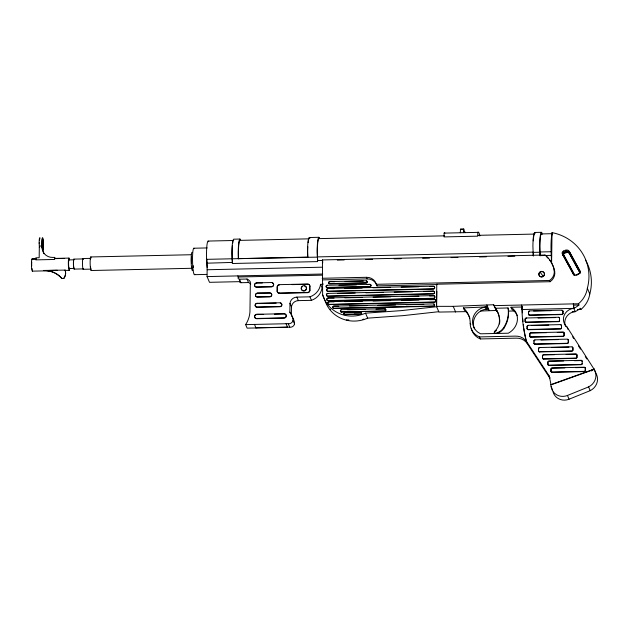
<?xml version="1.0" encoding="UTF-8"?>
<svg xmlns="http://www.w3.org/2000/svg" width="629" height="629" viewBox="0 0 629 629"><rect width="100%" height="100%" fill="white"/><g stroke="black" fill="none" stroke-linecap="round" stroke-linejoin="round"><path stroke-width="0.94" d="M40.358 245.994A1.384 1.313 -23.1 0 0 39.32 247.299L39.171 257.741L35.837 257.811L35.806 259.879L54.613 259.462L54.644 257.395L52.734 257.434A10.89 10.355 -23.1 0 1 42.064 247.236A1.384 1.313 -23.1 0 0 41.066 245.978M41.899 247.323L41.97 243.596M42.104 247.802C42.08 243.281 42.371 243.816 41.954 244.846M240.294 281.635L209.496 282.319L207.059 276.587L207.138 269.424A34.87 4.191 88.7 0 1 206.917 262.985L206.603 259.345A16.519 1.981 88.7 0 1 207.491 242.149L208.105 241.064L233.673 240.498M277.169 290.999L277.232 286.8A2.194 2.084 -23.1 0 1 279.433 284.646L307.644 284.025A2.194 2.084 -23.1 0 1 309.79 286.077L309.838 290.527A2.194 2.084 -23.1 0 1 307.628 292.682L279.425 293.303A2.194 2.084 -23.1 0 1 277.279 291.251L277.169 290.999A2.194 2.084 -23.1 0 0 279.315 293.059L279.425 293.303M277.279 291.251L277.232 286.8M237.856 275.903L238.328 277.012A1.455 1.384 -23.1 0 0 239.468 279.197L247.016 279.032A7.068 6.722 -23.1 0 1 250.358 281.957L249.941 312.023A27.582 26.221 -23.1 0 1 245.632 324.627L247.126 328.141L289.772 327.198A4.175 3.971 -23.1 0 0 294.537 323.919L293.035 320.405A15.198 14.451 -23.1 0 0 289.859 312.118L289.985 303.39A6.88 6.542 -23.1 0 1 296.88 297.116L309.971 296.825A15.599 14.829 -23.1 0 0 320.57 284.339L323.102 284.284L322.787 283.545M291.369 314.665L291.479 306.905L289.985 303.39M309.838 290.527L309.79 286.077M324.753 299.789L322.63 294.797L322.418 259.934L544.966 255.012A27.385 26.033 -23.1 0 1 549.211 259.227L550.108 260.422A27.385 26.033 -23.1 0 1 554.141 269.951L554.668 271.185A10.638 10.111 -23.1 0 1 550.092 281.706L436.785 284.214L436.471 306.347L438.916 312.07L466.223 311.622M436.848 291.313L436.628 306.716L401.121 310.64L365.528 313.156A31.82 30.247 -23.1 0 1 322.63 294.797M444.105 233.115L444.05 236.913L477.733 236.166L477.788 232.368L444.105 233.115A23.069 2.768 88.7 0 1 444.931 233.037M464.587 232.392L463.73 228.98L460.53 228.932L460.294 232.761A23.069 2.768 88.7 0 1 460.703 232.463M463.73 228.98L463.392 232.691A23.069 2.768 88.7 0 1 464.013 232.439M464.76 232.494L464.776 231.441M554.668 271.185A27.385 26.033 -23.1 0 0 552.191 264.188L551.586 263.142L552.018 232.62A48.331 45.948 -23.1 0 1 587.352 288.271A25.349 24.099 -23.1 0 1 578.46 303.768L578.987 305.002A25.349 24.106 -23.1 0 1 573.79 308.375L521.984 309.523L521.944 306.268L522.062 312.118A155.442 147.791 -23.1 0 0 526.198 340.926L527.589 344.189L549.809 378.037M525.144 321.112L525.176 319.037A1.077 1.03 -23.1 0 1 526.261 317.983L558.434 317.268A1.077 1.03 -23.1 0 1 559.495 318.282L559.566 320.601A1.077 1.03 -23.1 0 1 558.481 321.655L526.308 322.37A1.077 1.03 -23.1 0 1 525.246 321.356L525.144 321.112A1.077 1.03 -23.1 0 0 526.206 322.119L526.308 322.37M525.246 321.356L525.176 319.037M527.118 328.456L527.149 326.38A1.077 1.03 -23.1 0 1 528.234 325.327L560.415 324.611A1.077 1.03 -23.1 0 1 561.469 325.625L561.548 327.937A1.077 1.03 -23.1 0 1 560.463 328.998L528.281 329.714A1.077 1.03 -23.1 0 1 527.228 328.7L527.118 328.456A1.077 1.03 -23.1 0 0 528.179 329.462L528.281 329.714M527.228 328.7L527.149 326.38M528.509 314.02L528.533 311.945A1.077 1.03 -23.1 0 1 529.626 310.891L561.799 310.176A1.077 1.03 -23.1 0 1 562.853 311.19L562.931 313.509A1.077 1.03 -23.1 0 1 561.846 314.563L529.673 315.278A1.077 1.03 -23.1 0 1 528.612 314.264L528.509 314.02A1.077 1.03 -23.1 0 0 529.563 315.027L529.673 315.278M528.612 314.264L528.643 312.196A1.077 1.03 -23.1 0 1 528.682 311.929M529.728 335.902L529.752 333.834A1.077 1.03 -23.1 0 1 530.845 332.772L563.018 332.057A1.077 1.03 -23.1 0 1 564.071 333.071L564.15 335.391A1.077 1.03 -23.1 0 1 563.065 336.444L530.892 337.16A1.077 1.03 -23.1 0 1 529.83 336.145L529.728 335.902A1.077 1.03 -23.1 0 0 530.782 336.916L530.892 337.16M529.83 336.145L529.752 333.834M534.037 343.23L533.958 340.91A1.077 1.03 -23.1 0 1 535.043 339.857L567.224 339.141A1.077 1.03 -23.1 0 1 568.278 340.155L568.357 342.475A1.077 1.03 -23.1 0 1 567.272 343.528L535.09 344.244A1.077 1.03 -23.1 0 1 534.037 343.23L533.935 342.986A1.077 1.03 -23.1 0 0 534.988 343.992L535.09 344.244M538.455 350.668L538.487 348.592A1.077 1.03 -23.1 0 1 539.572 347.53L571.753 346.823A1.077 1.03 -23.1 0 1 572.807 347.837L572.885 350.149A1.077 1.03 -23.1 0 1 571.8 351.21L539.619 351.925A1.077 1.03 -23.1 0 1 538.566 350.911L538.455 350.668A1.077 1.03 -23.1 0 0 539.517 351.674L539.619 351.925M538.566 350.911L538.589 348.836A1.077 1.03 -23.1 0 1 538.746 348.317M542.497 357.815L542.528 355.739A1.077 1.03 -23.1 0 1 543.613 354.677L575.787 353.97A1.077 1.03 -23.1 0 1 576.848 354.984L576.919 357.296A1.077 1.03 -23.1 0 1 575.834 358.357L543.66 359.073A1.077 1.03 -23.1 0 1 542.599 358.058L542.497 357.815A1.077 1.03 -23.1 0 0 543.558 358.821L543.66 359.073M542.599 358.058L542.528 355.739M582.171 361.337L582.242 363.656A1.077 1.03 -23.1 0 1 581.157 364.71L548.983 365.425A1.077 1.03 -23.1 0 1 547.922 364.411L547.851 362.092A1.077 1.03 -23.1 0 1 548.936 361.038L581.11 360.323A1.077 1.03 -23.1 0 1 582.171 361.337L582.273 361.581A1.077 1.03 -23.1 0 0 581.22 360.566L581.11 360.323M547.922 364.411L547.953 362.343A1.077 1.03 -23.1 0 1 548.181 361.706M551.586 263.142L551.098 251.726A16.519 1.981 88.7 0 1 551.987 234.531L552.592 233.445M550.933 371.055L550.965 368.979A1.077 1.03 -23.1 0 1 552.05 367.926L584.231 367.21A1.077 1.03 -23.1 0 1 585.284 368.224L585.363 370.544A1.077 1.03 -23.1 0 1 584.278 371.597L552.097 372.313A1.077 1.03 -23.1 0 1 551.043 371.299L550.933 371.055A1.077 1.03 -23.1 0 0 551.995 372.061L552.097 372.313M551.043 371.299L551.067 369.231A1.077 1.03 -23.1 0 1 551.303 368.594M559.566 320.601L559.495 318.282M561.548 327.937L561.469 325.625M562.931 313.509L562.853 311.19M564.15 335.391L564.071 333.071M568.357 342.475L568.278 340.155M572.885 350.149L572.807 347.837M568.058 329.431L567.012 326.986A11 10.457 -23.1 0 1 564.016 315.711A11 10.457 -23.1 0 1 573.79 308.375A4.45 0.535 88.7 0 0 573.31 303.886L573.79 308.375L575.181 311.638A11 10.457 -23.1 0 0 565.557 326.42M576.919 357.296L576.848 354.984M585.363 370.544L585.284 368.224M240.655 239.775L239.94 239.051L239.279 240.223A17.832 2.139 88.7 0 0 238.234 252.968L238.328 258.881M319.587 238.029L318.879 237.306L309.224 237.518L308.564 238.69A17.832 2.139 88.7 0 0 307.526 251.435L307.762 257.112A16.519 1.981 88.7 0 1 307.817 246.725M318.879 237.306L318.219 238.477A17.832 2.139 88.7 0 0 317.173 251.223L317.598 261.609L232.353 263.496L231.928 253.11A17.832 2.139 88.7 0 1 232.974 240.357L233.634 239.185L239.94 239.051M542.119 233.044L541.404 232.313L534.626 232.463L533.966 233.642A17.903 2.146 88.7 0 0 532.912 246.442L533.274 255.987M541.404 232.313L540.743 233.493A17.903 2.146 88.7 0 0 539.698 246.285L540.059 255.838M591.637 370.976L591.307 370.45L593.878 368.861L595.702 372.895A12.887 12.25 -23.1 0 1 590.206 390.648L569.056 399.218A12.179 11.581 -23.1 0 1 553.072 391.985M590.206 390.648L588.61 386.89A12.887 12.25 -23.1 0 0 594.106 369.137L591.307 370.45M576.541 275.29L578.578 274.197M594.106 369.137L550.862 384.618L551.114 386.505A12.179 11.581 -23.1 0 0 567.46 395.46L588.61 386.89M563.482 251.05L565.723 250.2A2.972 2.823 -23.1 0 1 569.331 251.443L579.946 270.824A1.934 1.84 -23.1 0 1 579.12 273.348L576.416 274.794A2.296 2.186 -23.1 0 1 573.341 273.969L562.342 253.888A2.084 1.981 -23.1 0 1 563.482 251.05L563.969 252.19A2.084 1.981 -23.1 0 0 562.829 255.028L573.829 275.109L573.341 273.969M563.969 252.19L566.21 251.341A3.043 2.893 -23.1 0 1 569.811 252.583L580.425 271.964M563.513 254.659L574.717 275.235L563.513 254.659A1.305 1.242 -23.1 0 1 564.229 252.882L566.454 252.04A2.264 2.154 -23.1 0 1 569.135 252.968L579.954 272.821A1.156 1.101 -23.1 0 1 580.08 273.23M563.718 255.154A1.305 1.242 -23.1 0 1 564.441 253.369L566.658 252.536A2.264 2.154 -23.1 0 1 569.347 253.456L579.954 272.821M551.885 384.531L591.433 370.379M592.125 370.127L594.208 369.38M522.377 312.857A155.442 147.791 -23.1 0 1 522.259 307.007L510.952 307.251A14.86 14.129 -23.1 0 1 517.062 322.119A17.069 16.228 -23.1 0 1 508.303 333.213L480.54 333.802L477.655 332.049A14.726 14.003 -23.1 0 1 473.016 317.818A14.726 14.003 -23.1 0 1 484.511 307.196L487.679 306.866L463.369 307.919L464.233 309.948A21.873 20.796 -23.1 0 1 469.894 318.219M474.478 328.857A14.726 14.003 -23.1 0 1 485.376 309.232L488.544 308.902L485.627 309.028M438.759 311.701L403.244 315.624L367.651 318.148A31.82 30.247 -23.1 0 1 325.004 300.607M436.471 306.347L453.218 306.347L493.663 304.743L496.776 311.363L493.663 304.743M480.635 311.001L496.1 310.474M460.342 229.491L463.439 229.42M309.264 238.831L239.979 240.364L239.366 241.442A16.519 1.981 88.7 0 0 238.477 258.645L307.762 257.112M444.656 235.836L318.911 238.619L318.305 239.696A16.519 1.981 88.7 0 0 317.417 256.899L317.692 260.532L322.622 260.43A34.87 4.191 88.7 0 0 322.693 263.016M478.213 235.325L534.532 234.074L534.052 234.924A16.519 1.981 88.7 0 0 533.266 240.844M541.31 233.925L552.466 233.681L552.018 232.62M193.866 248.227L207.24 247.928M90.733 256.954L191.043 254.737M32.063 258.92L35.947 258.834M54.393 258.425L68.962 258.102M32.26 259.132L36.364 259.046M64.488 258.425L55.163 258.629L54.644 257.395M83.004 258.527L90.851 258.354A5.386 0.645 88.7 0 0 90.545 259.054M73.915 259.117L83.358 258.904M69.426 267.954A4.309 0.519 88.7 0 1 69.041 268.371L68.907 267.93A4.309 0.519 88.7 0 1 68.616 265.304L68.569 264.188A4.309 0.519 88.7 0 1 69.001 259.911L73.931 259.801A4.309 0.519 88.7 0 0 73.507 264.086M206.603 259.345L232.172 258.778L232.447 262.419L206.965 263.181M317.417 256.899L533.164 252.127M551.688 256.105L551.374 255.366L540.217 255.61L539.941 251.977L551.098 251.726M317.268 257.135L232.172 258.778A16.519 1.981 88.7 0 1 232.4 245.805M533.007 252.378L539.784 252.229M337.333 260.099L344.197 259.95M365.771 259.47L372.635 259.321M394.202 258.841L401.066 258.692M422.641 258.212L429.505 258.063M451.072 257.583L457.936 257.434M479.51 256.954L486.374 256.805M507.949 256.325L514.813 256.176M69.182 268.52L74.112 268.41M74.128 269.102L83.563 268.89M83.232 269.291L91.079 269.118M43.715 270.446L65.094 270.1A9.168 8.72 -23.1 0 1 63.804 278.474L61.854 278.521A23.658 22.495 -23.1 0 0 43.771 270.572L43.715 270.446A23.658 22.495 -23.1 0 1 61.807 278.395L63.804 278.474M43.771 270.572L57.333 270.266M32.449 259.753A6.117 0.731 88.7 0 0 31.458 264.998L31.513 266.578A6.117 0.731 88.7 0 0 31.937 270.313L32.323 271.146L48.826 270.784M64.362 270.439L69.221 270.328A6.117 0.731 88.7 0 0 69.701 268.567M91.205 270.509L192.498 268.269M207.153 269.747L321.875 267.207M194.424 274.676L206.847 274.401M207.059 276.587L322.756 274.024M238.328 277.012L322.252 275.156M322.158 278.277L366.392 277.303A10.292 9.789 -23.1 0 1 376.339 284.3L377.015 285.904L436.943 284.583L436.785 284.214M322.842 279.881L367.069 278.906A10.292 9.789 -23.1 0 1 377.015 285.904M239.688 280.746A1.455 1.384 -23.1 0 0 240.962 282.712L248.51 282.547A7.068 6.722 -23.1 0 1 250.727 283.986M256.64 282.861L271.524 282.531A2.139 2.036 -23.1 0 1 273.615 284.536A2.139 2.036 -23.1 0 1 271.469 286.627L256.577 286.958A2.139 2.036 -23.1 0 1 254.486 284.953A2.139 2.036 -23.1 0 1 256.64 282.861L262.324 282.979M329.667 281.58L366.086 280.778A1.061 1.006 -23.1 0 1 367.124 281.768A1.061 1.006 -23.1 0 1 366.062 282.806L329.635 283.608A1.061 1.006 -23.1 0 1 328.605 282.618A1.061 1.006 -23.1 0 1 329.667 281.58L334.565 281.721M345.109 281.485L363.318 281.084M292.186 284.615L307.746 284.269A2.194 2.084 -23.1 0 1 309.893 286.329M329.769 281.823A1.061 1.006 -23.1 0 0 328.708 282.861A1.061 1.006 -23.1 0 0 329.745 283.86L366.164 283.05A1.061 1.006 -23.1 0 0 367.226 282.083A1.061 1.006 -23.1 0 0 366.33 281.029M327.198 285.252L369.844 284.308A1.124 1.069 -23.1 0 1 370.945 285.362A1.124 1.069 -23.1 0 1 369.813 286.462L327.166 287.406A1.124 1.069 -23.1 0 1 326.066 286.352A1.124 1.069 -23.1 0 1 327.198 285.252L327.3 285.503A1.124 1.069 -23.1 0 0 326.176 286.604A1.124 1.069 -23.1 0 0 327.277 287.65L369.915 286.714A1.124 1.069 -23.1 0 0 371.047 285.605A1.124 1.069 -23.1 0 0 369.946 284.56L369.844 284.308M376.339 284.3L549.573 280.471A10.638 10.111 -23.1 0 0 554.141 269.951M338.937 285.244L356.376 284.858M367.037 284.623L369.946 284.56M256.742 283.105A2.139 2.036 -23.1 0 0 254.588 285.204A2.139 2.036 -23.1 0 0 256.687 287.209L271.571 286.879A2.139 2.036 -23.1 0 0 272.176 282.838M327.953 288.514L433.279 286.187A1.384 1.313 -23.1 0 1 434.631 287.484A1.384 1.313 -23.1 0 1 433.239 288.837L327.913 291.164A1.384 1.313 -23.1 0 1 326.561 289.875A1.384 1.313 -23.1 0 1 327.953 288.514L333.913 288.632M344.637 288.397L362.194 288.011M372.918 287.767L390.475 287.382M401.2 287.146L418.749 286.753M429.481 286.517L433.381 286.431A1.384 1.313 -23.1 0 1 434.733 287.728A1.384 1.313 -23.1 0 1 433.342 289.081L328.024 291.416A1.384 1.313 -23.1 0 1 326.671 290.118A1.384 1.313 -23.1 0 1 328.055 288.766M257.403 293.114L269.755 292.847A1.966 1.871 -23.1 0 1 271.681 294.687A1.966 1.871 -23.1 0 1 269.707 296.613L257.347 296.888A1.966 1.871 -23.1 0 1 255.421 295.048A1.966 1.871 -23.1 0 1 257.403 293.114L269.865 293.09A1.966 1.871 -23.1 0 1 271.791 294.93A1.966 1.871 -23.1 0 1 269.81 296.857L257.45 297.132A1.966 1.871 -23.1 0 1 255.531 295.292A1.966 1.871 -23.1 0 1 257.505 293.366M279.315 293.059L307.526 292.43A2.194 2.084 -23.1 0 0 309.735 290.284M327.764 293.397L433.082 291.07A1.384 1.313 -23.1 0 1 434.442 292.367A1.384 1.313 -23.1 0 1 433.051 293.719L327.725 296.047A1.384 1.313 -23.1 0 1 326.372 294.757A1.384 1.313 -23.1 0 1 327.764 293.397L327.866 293.649A1.384 1.313 -23.1 0 0 326.475 295.001A1.384 1.313 -23.1 0 0 327.835 296.298L433.153 293.963A1.384 1.313 -23.1 0 0 434.545 292.611A1.384 1.313 -23.1 0 0 433.192 291.313L433.082 291.07M337.624 293.428L355.173 293.043M365.905 292.807L383.454 292.414M394.179 292.178L412.71 291.77M423.435 291.534L433.192 291.313M328.134 297.949L433.46 295.614A1.384 1.313 -23.1 0 1 434.812 296.912A1.384 1.313 -23.1 0 1 433.42 298.272L328.102 300.599A1.384 1.313 -23.1 0 1 326.742 299.302A1.384 1.313 -23.1 0 1 328.134 297.949L334.093 298.067M344.818 297.824L362.375 297.438M373.099 297.202L390.656 296.817M401.381 296.573L418.938 296.188M429.662 295.952L433.562 295.866A1.384 1.313 -23.1 0 1 434.089 295.952M291.479 306.905A6.88 6.542 -23.1 0 1 298.374 300.623L311.465 300.34A15.599 14.829 -23.1 0 0 322.064 287.854L320.57 284.339M328.244 298.193A1.384 1.313 -23.1 0 0 326.852 299.553A1.384 1.313 -23.1 0 0 328.204 300.843L433.523 298.516A1.384 1.313 -23.1 0 0 434.395 296.117M257.057 303.288L279.881 302.777A1.942 1.848 -23.1 0 1 281.784 304.601A1.942 1.848 -23.1 0 1 279.826 306.512L257.002 307.015A1.942 1.848 -23.1 0 1 255.099 305.191A1.942 1.848 -23.1 0 1 257.057 303.288L257.159 303.532M329.109 301.692L434.435 299.365A1.384 1.313 -23.1 0 1 435.787 300.662A1.384 1.313 -23.1 0 1 434.395 302.014L329.077 304.342A1.384 1.313 -23.1 0 1 327.725 303.052A1.384 1.313 -23.1 0 1 329.109 301.692L334.093 301.834M259.062 303.493L276.178 303.107M344.818 301.598L362.375 301.205M373.099 300.969L390.656 300.583M401.381 300.348L418.938 299.954M429.662 299.719L434.537 299.608A1.384 1.313 -23.1 0 1 435.897 300.906A1.384 1.313 -23.1 0 1 434.505 302.258L329.179 304.593A1.384 1.313 -23.1 0 1 328.016 302.628M255.618 304.294A1.942 1.848 -23.1 0 0 257.112 307.259L279.929 306.755A1.942 1.848 -23.1 0 0 281.886 304.971A1.942 1.848 -23.1 0 0 280.235 303.036M333.81 306.103L433.467 303.901A1.101 1.046 -23.1 0 1 434.545 304.931A1.101 1.046 -23.1 0 1 433.436 306.016L333.779 308.218A1.101 1.046 -23.1 0 1 332.702 307.188A1.101 1.046 -23.1 0 1 333.81 306.103L338.795 306.244M349.543 306.008L367.132 305.615M377.88 305.38L395.468 304.994M406.216 304.751L423.804 304.365M333.913 306.354A1.101 1.046 -23.1 0 0 332.804 307.432A1.101 1.046 -23.1 0 0 333.881 308.462L433.546 306.26A1.101 1.046 -23.1 0 0 434.647 305.246A1.101 1.046 -23.1 0 0 433.711 304.153M494.339 305.631L578.46 303.768M384.641 308.713L341.523 309.672A1.164 1.109 -23.1 0 0 340.352 310.812A1.164 1.109 -23.1 0 0 341.492 311.905L384.72 311.198A1.164 1.109 -23.1 0 0 385.892 310.058A1.164 1.109 -23.1 0 0 384.744 308.965L384.641 308.713A1.164 1.109 -23.1 0 1 385.781 309.806A1.164 1.109 -23.1 0 1 384.61 310.954L341.492 311.905M347.515 309.783L365.15 309.397M375.93 309.161L384.744 308.965M573.837 305.12L578.987 305.002M496.619 333.598A12.368 11.754 -23.1 0 0 503.884 328.275A29.838 28.368 -23.1 0 0 508.279 308.493L508.043 307.943L495.479 308.273A23.713 22.55 -23.1 0 1 499.497 320.483L499.733 321.034A14.734 14.011 -23.1 0 1 499.45 324.006M256.711 314.319L284.08 313.714A2.162 2.052 -23.1 0 1 286.195 315.742A2.162 2.052 -23.1 0 1 284.025 317.857L256.656 318.463A2.162 2.052 -23.1 0 1 254.541 316.442A2.162 2.052 -23.1 0 1 256.711 314.319L263.661 314.421M274.409 314.178L284.19 313.965A2.162 2.052 -23.1 0 1 286.305 315.986A2.162 2.052 -23.1 0 1 284.127 318.109L256.758 318.714A2.162 2.052 -23.1 0 1 254.643 316.686A2.162 2.052 -23.1 0 1 256.813 314.571M360.724 312.527L344.59 312.88A0.818 0.778 -23.1 0 0 343.764 313.69A0.818 0.778 -23.1 0 0 344.574 314.461L360.81 314.351A0.818 0.778 -23.1 0 0 361.636 313.541A0.818 0.778 -23.1 0 0 360.826 312.77L360.724 312.527A0.818 0.778 -23.1 0 1 361.526 313.297A0.818 0.778 -23.1 0 1 360.7 314.099L344.574 314.461M354.19 312.92L360.826 312.77M508.381 311.103L514.176 310.978M577.469 309.578L580.897 309.499A25.349 24.099 -23.1 0 0 589.79 294.002A48.331 45.948 -23.1 0 0 585.465 260.044M533.628 311.048L551.177 310.663M572.248 311.709L575.181 311.638A25.349 24.106 -23.1 0 0 580.37 308.273L580.897 309.499M529.563 315.027L561.744 314.319A1.077 1.03 -23.1 0 0 562.829 313.258M348.804 319.902L346.901 319.941A0.818 0.778 -23.1 0 1 346.5 319.846M538.062 317.967L555.619 317.582M245.632 324.627L288.279 323.683A4.175 3.971 -23.1 0 0 293.035 320.405M255.917 327.819L287.508 327.119M526.206 322.119L558.379 321.411A1.077 1.03 -23.1 0 0 559.464 320.35M531.269 325.507L548.818 325.114M528.179 329.462L560.353 328.755A1.077 1.03 -23.1 0 0 561.445 327.693M529.862 334.078A1.077 1.03 -23.1 0 1 530.947 333.016L546.546 332.67M557.27 332.434L563.12 332.309A1.077 1.03 -23.1 0 1 564.182 333.315M463.369 307.919A21.873 20.796 -23.1 0 1 470.201 323.298A15.56 14.797 -23.1 0 0 479.534 336.916L515.277 336.122A13.091 12.446 -23.1 0 1 526.512 341.665A155.442 147.791 -23.1 0 1 523.847 328.346M530.782 336.916L562.955 336.201A1.077 1.03 -23.1 0 0 564.048 335.139M471.31 328.244A15.56 14.797 -23.1 0 0 480.399 338.945L516.142 338.158A13.091 12.446 -23.1 0 1 527.377 343.701M541.003 339.967L558.552 339.581M534.988 343.992L567.161 343.285A1.077 1.03 -23.1 0 0 568.254 342.223M551.381 347.522L568.931 347.129M539.517 351.674L571.69 350.966A1.077 1.03 -23.1 0 0 572.783 349.905M542.63 355.99A1.077 1.03 -23.1 0 1 543.715 354.929L554.44 354.693M566.139 354.434L575.897 354.213A1.077 1.03 -23.1 0 1 576.95 355.228M543.558 358.821L575.732 358.113A1.077 1.03 -23.1 0 0 576.817 357.052M548.63 361.368A1.077 1.03 -23.1 0 1 549.038 361.282L563.663 360.96M574.395 360.724L581.22 360.566M547.82 364.167A1.077 1.03 -23.1 0 0 548.881 365.174L581.054 364.466A1.077 1.03 -23.1 0 0 582.139 363.405L582.242 363.656M551.743 368.256A1.077 1.03 -23.1 0 1 552.16 368.169L564.834 367.886M575.559 367.651L584.333 367.454A1.077 1.03 -23.1 0 1 585.395 368.468M551.995 372.061L584.168 371.354A1.077 1.03 -23.1 0 0 585.261 370.292M542.096 234.365L541.443 233.697L540.838 234.774A16.519 1.981 88.7 0 0 539.941 251.977M534.626 232.463L535.342 233.194M309.224 237.518L309.94 238.242M208.105 241.064L208.757 241.74M69.221 270.328L68.836 269.495A6.117 0.731 88.7 0 1 68.412 265.768L68.357 264.18A6.117 0.731 88.7 0 1 68.687 258.55A6.117 0.731 88.7 0 1 69.52 259.919M540.083 272.192L543.338 276.446M495.676 308.776L495.715 308.831A23.713 22.55 -23.1 0 1 499.135 316.324M549.424 259.714L551.271 262.403M526.198 340.926L548.944 375.576L549.99 378.021M567.012 326.986L593.878 368.861M572.618 336.822L573.672 338.465M578.413 345.856L580.52 349.134M585.261 356.525L586.841 358.994M595.364 372.289L595.702 372.895M572.854 258.527L574.238 261.051M576.549 265.265L577.933 267.789M587.352 288.271L589.79 294.002M569.331 251.443L569.811 252.583M569.135 252.968L569.347 253.456M565.723 250.2L566.21 251.341M566.454 252.04L566.658 252.536M564.229 252.882L564.441 253.369M562.342 253.888L562.829 255.028M544.966 255.012L545.17 255.508M549.573 280.471L550.092 281.706M558.434 317.268L558.544 317.511A1.077 1.03 -23.1 0 1 559.598 318.526M560.415 324.611L560.518 324.855A1.077 1.03 -23.1 0 1 561.579 325.869M567.46 395.46L569.056 399.218M539.572 347.53L539.682 347.782A1.077 1.03 -23.1 0 0 538.919 348.096M521.944 306.268L522.259 307.007M526.261 317.983L526.363 318.227A1.077 1.03 -23.1 0 0 525.278 319.288M533.958 340.91L534.068 341.162A1.077 1.03 -23.1 0 1 535.012 340.108M550.862 384.618L550.965 384.862A79.018 75.126 -23.1 0 0 548.944 375.576M551.114 386.505L552.718 390.263M510.952 307.251L511.817 309.287A14.86 14.129 -23.1 0 1 517.313 315.711M508.043 307.943A29.838 28.368 -23.1 0 1 503.648 327.725L503.884 328.275M486.838 304.892L489.276 310.624M485.588 307.086L486.453 309.114M499.497 320.483A14.734 14.011 -23.1 0 1 494.764 331.255L494.999 331.813M479.534 336.916L480.399 338.945M470.201 323.298L470.775 324.65M453.218 306.347L455.655 312.078M366.392 277.303L367.069 278.906M365.528 313.156L367.651 318.148M322.418 259.934L322.622 260.43M309.971 296.825L311.465 300.34M296.88 297.116L298.374 300.623M279.433 284.646L279.543 284.898A2.194 2.084 -23.1 0 0 277.334 287.044M289.859 312.118L290.614 313.871M288.279 323.683L289.772 327.198M286.069 323.731L287.563 327.245M247.016 279.032L248.51 282.547M239.468 279.197L240.962 282.712M254.47 324.43L255.964 327.945M42.064 247.236L43.118 249.705A10.89 10.355 -23.1 0 0 43.881 253.684M39.32 247.299L39.352 246.796A6.054 0.723 88.7 0 1 39.25 240.081A6.054 0.723 88.7 0 1 39.973 237.911L39.989 237.982M32.016 268.748L32.15 269.181A4.309 0.519 88.7 0 0 32.417 269.196M39.438 246.301L39.485 246.733M533.235 253.031L533.439 255.767M31.717 266.122L31.678 265.006A4.309 0.519 88.7 0 1 31.764 261.971M546.334 256.467A27.385 26.033 -23.1 0 1 548.457 258.574M494.764 331.255A1.659 1.58 -23.1 0 0 494.583 333.417A12.368 11.754 -23.1 0 0 503.648 327.725M494.606 333.637A1.659 1.58 -23.1 0 1 494.732 332.12M496.415 330.319A14.734 14.011 -23.1 0 1 495.731 331.09M499.379 317.488A23.713 22.55 -23.1 0 1 499.733 321.034M523.705 327.387A155.442 147.791 -23.1 0 1 523.32 324.493M522.998 321.592A155.442 147.791 -23.1 0 1 522.73 318.691M575.181 311.638A4.45 0.535 88.7 0 1 575.205 311.229M521.504 305.034A4.45 0.535 88.7 0 1 521.984 309.523M291.361 315.632A15.198 14.451 -23.1 0 1 294.537 323.919M579.741 272.326A1.156 1.101 -23.1 0 1 579.765 273.308M579.6 273.552A1.156 1.101 -23.1 0 1 579.254 273.835M574.882 275.172A1.517 1.447 -23.1 0 1 574.513 274.739M308.147 242.645A16.519 1.981 88.7 0 1 308.469 240.648M528.792 311.669A1.077 1.03 -23.1 0 1 529.319 311.221M562.043 310.427A1.077 1.03 -23.1 0 1 562.963 311.434M527.251 326.632A1.077 1.03 -23.1 0 1 528.061 325.61M567.735 339.456A1.077 1.03 -23.1 0 1 568.388 340.399M572.131 347.098A1.077 1.03 -23.1 0 1 572.917 348.081M255.791 304.106A1.942 1.848 -23.1 0 1 256.42 303.689M207.24 267.679A13.225 1.588 88.7 0 1 207.012 264.487L206.886 261.059A13.225 1.588 88.7 0 1 206.862 259.329M232.706 243.242A16.519 1.981 88.7 0 1 233.06 241.583M194.825 274.244A13.225 1.588 88.7 0 1 192.678 264.801L192.553 261.373A13.225 1.588 88.7 0 1 194.29 248.699M83.398 269.11A5.386 0.645 88.7 0 1 82.525 265.273L82.47 263.873A5.386 0.645 88.7 0 1 83.343 259.258M90.914 268.921A5.386 0.645 88.7 0 1 90.466 266.397M74.411 268.441A4.993 0.598 88.7 0 1 73.467 265.375L73.42 264.078A4.993 0.598 88.7 0 1 74.073 259.297M32.511 270.95A6.117 0.731 88.7 0 1 32.323 271.146M74.246 268.269A4.309 0.519 88.7 0 1 73.978 268.261M73.845 267.82A4.309 0.519 88.7 0 1 73.546 265.194M192.828 270.1A9.176 1.101 88.7 0 1 191.185 262.513A9.176 1.101 88.7 0 1 192.199 252.394M192.097 267.844A6.817 0.818 88.7 0 1 191.908 267.066M191.491 263.064A6.817 0.818 88.7 0 1 191.546 256.923M193.441 267.467A9.176 1.101 88.7 0 1 193.252 265.635M91.394 270.132A6.817 0.818 88.7 0 1 90.151 263.669A6.817 0.818 88.7 0 1 91.126 257.379M42.725 248.777A1.384 1.313 -23.1 0 1 43.118 249.705M39.305 243.769A5.071 0.605 88.7 0 1 39.297 242.456M39.399 240.176A5.071 0.605 88.7 0 1 39.957 238.863M363.342 319.225A0.818 0.778 -23.1 0 1 362.933 319.335L363.035 319.587A0.818 0.778 -23.1 0 0 363.751 319.178M328.377 302.234A1.384 1.313 -23.1 0 1 329.219 301.944M341.602 312.149A1.164 1.109 -23.1 0 1 341.185 310.011M344.676 314.704A0.818 0.778 -23.1 0 1 344.385 313.195M330.579 309.57A1.384 1.313 -23.1 0 1 330.233 309.193M304.656 286.046A2.634 2.508 -23.1 0 1 306.299 289.513A2.634 2.508 -23.1 0 1 302.415 290.606A2.634 2.508 -23.1 0 1 302.117 286.753M544.462 274.653A2.807 2.673 -23.1 0 1 540.35 276.713A2.807 2.673 -23.1 0 1 539.886 272.341A2.807 2.673 -23.1 0 1 544.321 273.269M477.788 232.368A23.069 2.768 88.7 0 1 479.856 235.969M65.039 269.975A9.168 8.72 -23.1 0 1 63.749 278.356M43.055 248.085L42.182 246.246A5.071 0.605 88.7 0 1 42.104 240.616A5.071 0.605 88.7 0 1 42.709 238.8L42.866 239.303A5.071 0.605 88.7 0 1 43.055 248.085M43.134 248.935L42.976 249.54A6.054 0.723 88.7 0 1 42.237 247.983L42.096 246.733A6.054 0.723 88.7 0 1 42.001 240.026A6.054 0.723 88.7 0 1 42.717 237.856L42.906 238.454A6.054 0.723 88.7 0 1 43.134 248.935M303.092 290.622A2.634 2.508 -23.1 0 0 306.339 287.461A2.634 2.508 -23.1 0 0 301.975 286.423A2.634 2.508 -23.1 0 0 303.092 290.622M541.16 276.744A2.807 2.673 -23.1 0 0 544.211 273.025A2.807 2.673 -23.1 0 0 539.446 272.443A2.807 2.673 -23.1 0 0 541.16 276.744"/></g></svg>
